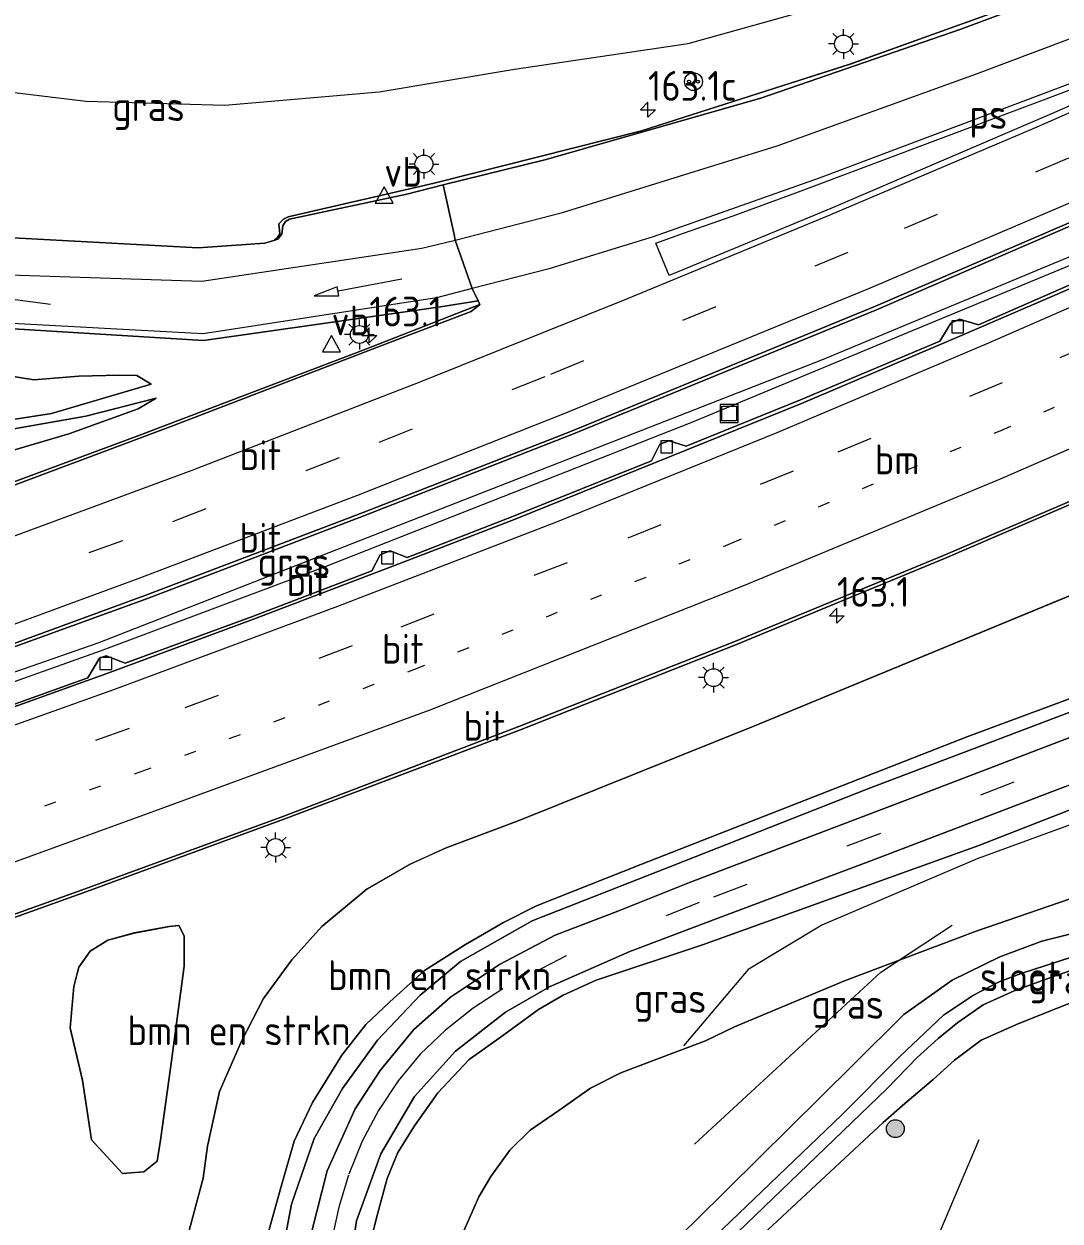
# Model space of a CAD drawing. Extents: x 253736 to 255979, y 477184 to 479215.
# Drawn here: x 254113.3 to 254200.3, y 477537.7 to 477638.2 of the extents above; entities that cross this region are included whole.
import ezdxf
from ezdxf.enums import TextEntityAlignment as Align

# ---------------------------------------------------------------- set-up
doc = ezdxf.new("R2010")
doc.units = 0
doc.linetypes.add('13strp', pattern=[4, 1, -3])
doc.linetypes.add('39strp', pattern=[12, 3, -9])
for name, color, linetype, lineweight in [('as-bs-kilometr', 8, 'Continuous', 18), ('bp-b5-bomenstruiken', 8, 'Continuous', 18), ('bp-b5-grasland', 8, 'Continuous', 18), ('bp-bs-bomenrij', 8, 'laanbep', 18), ('bp-bs-boom', 8, 'Continuous', 18), ('gr-bs-geleiderail', 8, 'geleiderail', 18), ('gw-bs-insteekwatergang', 8, 'Continuous', 18), ('gw-bs-kruinlijn', 8, 'Continuous', 18), ('gw-bs-teenlijn', 8, 'Continuous', 18), ('mk-b5-vlakmark', 8, 'Continuous', 18), ('mk-bs-13streep 0.45', 8, '13strp', 18), ('mk-bs-39streep 0.15', 8, '39strp', 18), ('mk-bs-pijlrd750', 8, 'Continuous', 18), ('mk-bs-streep 0.15', 8, 'Continuous', 18), ('og-b5-water', 8, 'Continuous', 18), ('og-bs-hoogtelijn', 8, 'Continuous', 18), ('og-bs-inrichtingselement', 8, 'Continuous', 18), ('og-bs-terreinafscheiding', 8, 'Continuous', 18), ('vh-b5-verh_soort', 8, 'Continuous', 18), ('wh-bs-kolk', 8, 'Continuous', 18), ('wh-bs-waterlijn', 8, 'Continuous', 18), ('wm-bs-lichtmast', 8, 'Continuous', 18), ('wm-bs-verkeersbord', 8, 'Continuous', 18)]:
    doc.layers.add(name, color=color, linetype=linetype, lineweight=lineweight)
doc.styles.add('rtw_iso', font='isocp.shx')
doc.linetypes.add('geleiderail', pattern='A,2,-1,[175,RTW.shx,S=0.5,R=0,X=0,Y=0],-1', length=4)
doc.linetypes.add('laanbep', pattern='A,20,-1,[4,RTW.shx,S=0.75,R=0,X=0,Y=0],-1', length=22)

# ---------------------------------------------------------------- blocks, each defined once
blk = doc.blocks.new('RW1 Buren totaal_ACAD_1_FMEBLOCK41')
at = {"layer": 'bp-b5-grasland'}
for points in [[(75.05, 35.7, 23.32), (44.95, 23.27, 23.23), (25.14, 15.32, 23.24), (19.1, 13.06, 23.24), (16.04, 11.68, 23.27), (12.48, 9.62, 23.24), (8.65, 6.45, 23.24), (6.13, 3.66, 23.16), (3.77, 0.42, 23.11), (1.92, -3.17, 22.99), (0.07, -7.39, 22.97), (-0.94, -11.97, 22.89), (-1.31, -14.66, 22.8), (-2.72, -19.89, 22.78)], [(-30.6, 2.41, 23.64), (-11.07, 9.39, 23.6), (5.55, 15.5, 23.6), (25.27, 22.95, 23.66), (43.49, 30.13, 23.69), (60.95, 37.37, 23.74), (78.01, 44.7, 23.74)]]:
    blk.add_polyline3d(points, dxfattribs=at)
blk.add_polyline3d([(-4.15, 6.47, 23.54), (-7.11, 5.92, 23.47), (-9.31, 5.32, 23.49), (-10.79, 4.4, 23.45), (-11.75, 3.05, 23.4), (-12.17, 1.44, 23.32), (-12.48, -2.06, 23.29), (-11.44, -6.45, 23.16), (-10.7, -11.46, 23.09), (-8.07, -14.29, 23.01), (-6.3, -14.14, 23.01), (-5.18, -13.23, 23.01), (-4.88, -11.48, 23.04), (-4.02, -5.23, 23.1), (-2.89, 3.14, 23.38), (-2.9, 5.68, 23.44), (-3.36, 6.54, 23.44)], close=True, dxfattribs=at)
blk = doc.blocks.new('RW1 Buren totaal_ACAD_1_FMEBLOCK47')
at = {"layer": 'bp-b5-grasland'}
for points in [[(60.48, -18.44, 22.98), (78.29, -19.54, 23.01), (98.2, -16.72, 23.03), (101.37, -16.22, 22.99), (101.49, -16.52, 23.01), (91.69, -20.35, 23), (72.86, -27.52, 22.95), (53.91, -34.54, 22.93)], [(60.66, -26.41, 23.66), (65.51, -25.68, 23.35), (73.9, -23.2, 22.85), (72.68, -22.47, 22.86), (71.2, -22.46, 22.81), (67.82, -22.54, 22.81), (64.03, -22.84, 22.9), (56.95, -21.69, 22.89)], [(57.38, -30.2, 22.7), (66.97, -27.37, 22.73), (72.81, -25.27, 22.77), (74.32, -24.39, 22.85), (68.4, -25.89, 23.14), (62.04, -27, 23.59)]]:
    blk.add_polyline3d(points, dxfattribs=at)
blk = doc.blocks.new('RW1 Buren totaal_ACAD_1_FMEBLOCK49')
at = {"layer": 'bp-b5-grasland'}
blk.add_polyline3d([(80.3, -32.85, 22.97), (61.97, -39.47, 22.89), (44.48, -45.04, 22.7), (27.05, -49.46, 22.35), (14.78, -52.26, 22.35), (14.41, -52.48, 22.36), (14.01, -52.86, 22.38), (14.1, -53.71, 22.44), (13.91, -53.94, 22.45), (13.59, -54.25, 22.48), (12.83, -54.47, 22.5), (7.24, -54.87, 22.5), (-9.35, -53.98, 22.49)], dxfattribs=at)
blk = doc.blocks.new('verkeersbord')
for p, q in [((0, 0.75), (-0.75, -0.625)), ((0.75, -0.625), (0, 0.75)), ((-0.75, -0.625), (0.75, -0.625))]:
    blk.add_line(p, q)
blk = doc.blocks.new('dtbattr')
at = {"style": 'rtw_iso'}
blk.add_attdef('TAG', (0.59, 0.87), '', height=2.5, dxfattribs=at)
blk = doc.blocks.new('kolk')
blk.add_lwpolyline([(-0.5, -0.5), (0.5, -0.5), (0.5, 0.5), (-0.5, 0.5)], close=True)
blk = doc.blocks.new('put')
for p, q in [((0.75, 0.75), (-0.75, 0.75)), ((-0.75, 0.75), (-0.75, -0.75)), ((0.75, -0.75), (0.75, 0.75)), ((-0.75, -0.75), (0.75, -0.75))]:
    blk.add_line(p, q)
blk.add_lwpolyline([(-0.625, 0.625), (0.625, 0.625), (0.625, -0.625), (-0.625, -0.625)], close=True)
blk = doc.blocks.new('dtbattr-r')
at = {"style": 'rtw_iso'}
blk.add_attdef('TAG', text='', height=2.5, dxfattribs=at).set_placement((0, 0), align=Align.MIDDLE_CENTER)
blk = doc.blocks.new('pijl')
for p, q in [((0, 0, 0.1), (5.45, 0, 0.1)), ((7.5, 0, 0.1), (5.45, 0.375, 0.1)), ((5.45, 0.375, 0.1), (5.45, -0.375, 0.1)), ((5.45, -0.375, 0.1), (7.5, 0, 0.1))]:
    blk.add_line(p, q)
blk = doc.blocks.new('dtbattr-l')
at = {"style": 'rtw_iso'}
blk.add_attdef('TAG', (0, 0), '', height=2.5, dxfattribs=at)
blk = doc.blocks.new('snuffelpaal')
for centre, radius in [((0, 0), 0.75), ((-0.375, 0), 0.125), ((0.375, 0), 0.125)]:
    blk.add_circle(centre, radius)
blk = doc.blocks.new('boom')
blk.add_hatch(color=256).paths.add_polyline_path([(-0.75, 0, 1), (0.75, 0, 1)])
blk.add_circle((0, 0), 0.75)
blk = doc.blocks.new('lantaarnpaal')
for p, q in [((0, 0.75), (0, 1.25)), ((-0.75, 0), (-1.25, 0)), ((-0.88, 0.88), (-0.53, 0.53)), ((0.53, 0.53), (0.88, 0.88)), ((0.75, 0), (1.25, 0)), ((-0.53, -0.53), (-0.88, -0.88)), ((0, -0.75), (0, -1.25)), ((0.53, -0.53), (0.88, -0.88))]:
    blk.add_line(p, q)
blk.add_circle((0, 0), 0.75)
blk = doc.blocks.new('hecto')
for p, q in [((0, 0.625), (-0.625, 0)), ((0, -0.625), (0, 0.625)), ((-0.625, 0), (0.625, 0)), ((0.625, 0), (0, -0.625))]:
    blk.add_line(p, q)
blk = doc.blocks.new('Deel_d28hz')
at = {"layer": 'bp-b5-bomenstruiken'}
for points in [[(254217.852, 477587.754, 27.353), (254192.557, 477578.387, 26.882), (254165.099, 477567.632, 26.297), (254156.325, 477564.17, 26.192), (254153.573, 477562.784, 26.159), (254150.372, 477560.938, 26.138), (254146.935, 477558.737, 26.096), (254144.003, 477556.119, 26.006), (254142, 477554.217, 25.949), (254139.988, 477551.629, 25.928), (254137.532, 477547.663, 25.883), (254135.991, 477544.404, 25.829), (254134.902, 477540.61, 25.721), (254133.736, 477536.494, 25.628)], [(254126.925, 477536.084, 22.784), (254128.337, 477541.312, 22.799), (254128.706, 477544.007, 22.892), (254129.721, 477548.58, 22.97), (254131.569, 477552.803, 22.988), (254133.412, 477556.393, 23.108), (254135.776, 477559.634, 23.156), (254138.295, 477562.427, 23.24), (254142.122, 477565.591, 23.237), (254145.685, 477567.657, 23.273), (254148.742, 477569.039, 23.24), (254154.789, 477571.296, 23.24), (254174.594, 477579.249, 23.228), (254204.7, 477591.679, 23.315)]]:
    blk.add_polyline3d(points, dxfattribs=at)
blk.add_polyline3d([(254125.497, 477562.447, 23.54), (254126.284, 477562.514, 23.444), (254126.749, 477561.652, 23.441), (254126.756, 477559.115, 23.378), (254125.627, 477550.744, 23.096), (254124.761, 477544.49, 23.036), (254124.471, 477542.746, 23.009), (254123.346, 477541.839, 23.006), (254121.573, 477541.687, 23.006), (254118.948, 477544.517, 23.093), (254118.208, 477549.52, 23.162), (254117.167, 477553.914, 23.291), (254117.478, 477557.412, 23.324), (254117.898, 477559.022, 23.399), (254118.856, 477560.37, 23.453), (254120.334, 477561.29, 23.486), (254122.533, 477561.89, 23.474)], close=True, dxfattribs=at)
at = {"layer": 'bp-b5-grasland'}
for points in [[(254206.216, 477582.359, 27.635), (254184.175, 477573.99, 27.194), (254167.82, 477567.561, 26.978), (254155.98, 477562.908, 26.792), (254149.948, 477559.509, 26.738), (254146.576, 477556.667, 26.684), (254142.987, 477552.897, 26.624), (254140.028, 477548.835, 26.567), (254137.659, 477544.629, 26.459), (254135.77, 477539.12, 26.345), (254134.86, 477534.384, 26.276)], [(254133.736, 477536.494, 25.628), (254134.902, 477540.61, 25.721), (254135.991, 477544.404, 25.829), (254137.532, 477547.663, 25.883), (254139.988, 477551.629, 25.928), (254142, 477554.217, 25.949), (254144.003, 477556.119, 26.006), (254146.935, 477558.737, 26.096), (254150.372, 477560.938, 26.138), (254153.573, 477562.784, 26.159), (254156.325, 477564.17, 26.192), (254165.099, 477567.632, 26.297), (254192.557, 477578.387, 26.882), (254217.852, 477587.754, 27.353)], [(254220.094, 477585.545, 27.939), (254186.929, 477572.888, 27.225), (254169.177, 477566.133, 26.934), (254163.153, 477563.714, 26.925), (254157.902, 477561.698, 26.883), (254153.223, 477559.242, 26.802), (254149.1, 477556.499, 26.715), (254146.029, 477553.788, 26.622), (254143.2, 477550.356, 26.589), (254141.111, 477547.138, 26.565), (254138.758, 477541.934, 26.439), (254137.435, 477536.753, 26.316)], [(254134.86, 477534.384, 26.276), (254135.77, 477539.12, 26.345), (254137.659, 477544.629, 26.459), (254140.028, 477548.835, 26.567), (254142.987, 477552.897, 26.624), (254146.576, 477556.667, 26.684), (254149.948, 477559.509, 26.738), (254155.98, 477562.908, 26.792), (254167.82, 477567.561, 26.978), (254184.175, 477573.99, 27.194), (254206.216, 477582.359, 27.635)], [(254223.268, 477580.887, 27.782), (254193.482, 477569.249, 27.137), (254170.268, 477560.901, 26.801), (254161.352, 477557.923, 26.84), (254158.585, 477556.661, 26.771), (254156.505, 477555.46, 26.687), (254153.581, 477553.33, 26.687), (254150.671, 477551.266, 26.687), (254148.053, 477548.464, 26.534), (254146.099, 477545.691, 26.483), (254144.683, 477543.46, 26.408), (254143.79, 477541.276, 26.282), (254142.888, 477537.972, 26.261), (254142.308, 477535.581, 26.213)], [(254149.916, 477536.197, 22.838), (254151.482, 477539.746, 22.811), (254152.489, 477541.435, 22.772), (254154.107, 477543.661, 22.772), (254155.816, 477545.34, 22.766), (254158.222, 477546.974, 22.739), (254160.882, 477548.849, 22.739), (254163.41, 477550.162, 22.745), (254166.228, 477551.212, 22.736), (254170.517, 477552.85, 22.802), (254172.972, 477554.021, 22.862), (254182.194, 477557.888, 23.018), (254193.269, 477562.054, 23.234), (254212.456, 477568.641, 23.105)], [(254202.48, 477562.128, 22.808), (254198.779, 477561.205, 22.922), (254195.256, 477559.877, 22.943), (254191.248, 477557.924, 22.946), (254187.18, 477555.056, 22.916), (254182.896, 477550.786, 22.928), (254169.703, 477537.737, 22.724), (254155.672, 477524.14, 22.7)], [(254174.963, 477536.215, 22.724), (254185.445, 477545.986, 22.85), (254187.267, 477547.586, 22.973), (254189.66, 477549.584, 22.997), (254191.441, 477551.214, 23.093), (254193.677, 477552.9, 23.105), (254196.841, 477554.281, 23.204), (254203.454, 477556.923, 23.354)], [(254140.437, 477532.531, 26.169), (254141.229, 477537.724, 26.292), (254143.26, 477543.35, 26.403), (254146.097, 477548.166, 26.514), (254149.519, 477551.976, 26.613), (254153.718, 477555.248, 26.676), (254157.414, 477557.383, 26.733), (254164.184, 477560.323, 26.811), (254171.655, 477563.156, 26.841), (254184.414, 477567.949, 27.003), (254200.779, 477574.199, 27.366)], [(254212.456, 477568.641, 23.105), (254193.269, 477562.054, 23.234), (254182.194, 477557.888, 23.018), (254172.972, 477554.021, 22.862), (254170.517, 477552.85, 22.802), (254166.228, 477551.212, 22.736), (254163.41, 477550.162, 22.745), (254160.882, 477548.849, 22.739), (254158.222, 477546.974, 22.739), (254155.816, 477545.34, 22.766), (254154.107, 477543.661, 22.772), (254152.489, 477541.435, 22.772), (254151.482, 477539.746, 22.811), (254149.916, 477536.197, 22.838)], [(254142.308, 477535.581, 26.213), (254142.888, 477537.972, 26.261), (254143.79, 477541.276, 26.282), (254144.683, 477543.46, 26.408), (254146.099, 477545.691, 26.483), (254148.053, 477548.464, 26.534), (254150.671, 477551.266, 26.687), (254153.581, 477553.33, 26.687), (254156.505, 477555.46, 26.687), (254158.585, 477556.661, 26.771), (254161.352, 477557.923, 26.84), (254170.268, 477560.901, 26.801), (254193.482, 477569.249, 27.137), (254223.268, 477580.887, 27.782)], [(254208.938, 477562.358, 21.398), (254197.052, 477558.487, 21.398), (254195.204, 477557.782, 21.398), (254193.035, 477556.674, 21.398), (254190.528, 477554.982, 21.398), (254186.844, 477551.529, 21.398), (254181.979, 477546.631, 21.398), (254155.902, 477521.671, 21.398)], [(254159.247, 477523.318, 21.398), (254185.756, 477548.805, 21.398), (254188.304, 477551.448, 21.398), (254190.081, 477553.033, 21.398), (254191.726, 477554.363, 21.398), (254193.843, 477555.864, 21.398), (254196.461, 477557.024, 21.398), (254199.981, 477558.316, 21.398), (254224.745, 477566.701, 21.398)], [(254203.454, 477556.923, 23.354), (254196.841, 477554.281, 23.204), (254193.677, 477552.9, 23.105), (254191.441, 477551.214, 23.093), (254189.66, 477549.584, 22.997), (254187.267, 477547.586, 22.973), (254185.445, 477545.986, 22.85), (254174.963, 477536.215, 22.724)], [(254155.672, 477524.14, 22.7), (254169.703, 477537.737, 22.724), (254182.896, 477550.786, 22.928), (254187.18, 477555.056, 22.916), (254191.248, 477557.924, 22.946), (254195.256, 477559.877, 22.943), (254198.779, 477561.205, 22.922), (254202.48, 477562.128, 22.808)]]:
    blk.add_polyline3d(points, dxfattribs=at)
at = {"layer": 'bp-bs-bomenrij'}
for points in [[(254214.027, 477575.663, 26.987), (254193.346, 477568.123, 26.84), (254180.291, 477562.554, 26.399), (254174.106, 477558.815, 25.082), (254168.675, 477552.413, 22.832)], [(254169.612, 477544.17, 22.748), (254185.248, 477558.596, 23.147), (254191.244, 477562.542, 24.257)], [(254186.097, 477513.437, 22.922), (254187.2, 477520.791, 22.85), (254186.027, 477526.959, 22.859), (254193.505, 477544.558, 22.967)]]:
    blk.add_polyline3d(points, dxfattribs=at)
at = {"layer": 'gw-bs-insteekwatergang'}
for points in [[(254296.347, 477593.126, 22.616), (254290.031, 477590.491, 22.427), (254277.49, 477586.063, 22.403), (254265.873, 477582.621, 22.487), (254253.404, 477578.657, 22.517), (254234.534, 477572.457, 22.676), (254217.32, 477566.942, 22.766), (254202.48, 477562.128, 22.808), (254198.779, 477561.205, 22.922), (254195.256, 477559.877, 22.943), (254191.248, 477557.924, 22.946), (254187.18, 477555.056, 22.916), (254182.896, 477550.786, 22.928), (254169.703, 477537.737, 22.724), (254155.672, 477524.14, 22.7)], [(254174.963, 477536.215, 22.724), (254185.445, 477545.986, 22.85), (254187.267, 477547.586, 22.973), (254189.66, 477549.584, 22.997), (254191.441, 477551.214, 23.093), (254193.677, 477552.9, 23.105), (254196.841, 477554.281, 23.204), (254203.454, 477556.923, 23.354), (254213.225, 477560.298, 23.285), (254236.094, 477568.06, 23.111), (254259.82, 477576.245, 23.123), (254281.866, 477583.561, 23.105), (254293.554, 477587.623, 23.12), (254298.783, 477589.556, 23.12)]]:
    blk.add_polyline3d(points, dxfattribs=at)
at = {"layer": 'gw-bs-kruinlijn'}
for points in [[(254134.86, 477534.384, 26.276), (254135.77, 477539.12, 26.345), (254137.659, 477544.629, 26.459), (254140.028, 477548.835, 26.567), (254142.987, 477552.897, 26.624), (254146.576, 477556.667, 26.684), (254149.948, 477559.509, 26.738), (254155.98, 477562.908, 26.792), (254167.82, 477567.561, 26.978), (254184.175, 477573.99, 27.194), (254206.216, 477582.359, 27.635), (254234.34, 477592.992, 28.334), (254260.456, 477603.054, 28.802), (254283.506, 477611.939, 29.177)], [(254287.8, 477605.647, 29.219), (254285.063, 477604.18, 29.048), (254280.219, 477602.354, 29.006), (254269.455, 477598.277, 28.763), (254247.982, 477590.125, 28.451), (254223.268, 477580.887, 27.782), (254193.482, 477569.249, 27.137), (254170.268, 477560.901, 26.801), (254161.352, 477557.923, 26.84), (254158.585, 477556.661, 26.771), (254156.505, 477555.46, 26.687), (254153.581, 477553.33, 26.687), (254150.671, 477551.266, 26.687), (254148.053, 477548.464, 26.534), (254146.099, 477545.691, 26.483), (254144.683, 477543.46, 26.408), (254143.79, 477541.276, 26.282), (254142.888, 477537.972, 26.261), (254142.308, 477535.581, 26.213)]]:
    blk.add_polyline3d(points, dxfattribs=at)
at = {"layer": 'gw-bs-teenlijn'}
blk.add_polyline3d([(254149.916, 477536.197, 22.838), (254151.482, 477539.746, 22.811), (254152.489, 477541.435, 22.772), (254154.107, 477543.661, 22.772), (254155.816, 477545.34, 22.766), (254158.222, 477546.974, 22.739), (254160.882, 477548.849, 22.739), (254163.41, 477550.162, 22.745), (254166.228, 477551.212, 22.736), (254170.517, 477552.85, 22.802), (254172.972, 477554.021, 22.862), (254182.194, 477557.888, 23.018), (254193.269, 477562.054, 23.234), (254212.456, 477568.641, 23.105), (254240.116, 477577.718, 23.066), (254271.957, 477588.134, 23.039)], dxfattribs=at)
at = {"layer": 'mk-b5-vlakmark'}
blk.add_polyline3d([(254221.191, 477640.234, 23.312), (254210.461, 477635.426, 23.303), (254199.582, 477630.668, 23.261), (254181.048, 477622.731, 23.224), (254167.481, 477617.1, 23.202), (254166.346, 477619.818, 23.129), (254168.692, 477620.65, 23.144), (254172.852, 477622.107, 23.155), (254178.119, 477624.023, 23.17)], close=True, dxfattribs=at)
at = {"layer": 'mk-bs-13streep 0.45'}
blk.add_polyline3d([(254099.958, 477567.211, 23.516), (254123.04, 477575.414, 23.555), (254146.02, 477584.014, 23.608), (254172.639, 477594.59, 23.666), (254195.265, 477604.05, 23.683), (254217.763, 477613.82, 23.725), (254240.154, 477624.006, 23.75), (254262.224, 477634.537, 23.777), (254266.614, 477636.687, 23.783)], dxfattribs=at)
at = {"layer": 'mk-bs-39streep 0.15'}
blk.add_polyline3d([(254285.656, 477608.789, 29.229), (254230.048, 477587.4, 28.137), (254170.011, 477564.442, 26.901), (254158.814, 477559.966, 26.823), (254153.496, 477557.208, 26.754), (254151.027, 477555.57, 26.688), (254148.694, 477553.721, 26.676), (254146.554, 477551.71, 26.64), (254144.71, 477549.48, 26.598), (254143.06, 477546.993, 26.532), (254141.693, 477544.416, 26.454), (254140.537, 477541.572, 26.424), (254139.727, 477538.87, 26.367), (254139.062, 477535.81, 26.25)], dxfattribs=at)
at = {"layer": 'og-b5-water'}
blk.add_polyline3d([(254155.902, 477521.671, 21.398), (254181.979, 477546.631, 21.398), (254186.844, 477551.529, 21.398), (254190.528, 477554.982, 21.398), (254193.035, 477556.674, 21.398), (254195.204, 477557.782, 21.398), (254197.052, 477558.487, 21.398), (254208.938, 477562.358, 21.398), (254237.192, 477571.993, 21.398), (254263.455, 477580.603, 21.398), (254287.75, 477588.572, 21.398), (254297.046, 477592.102, 21.398), (254297.559, 477591.35, 21.398), (254285.111, 477586.723, 21.398), (254260.918, 477578.729, 21.398), (254224.745, 477566.701, 21.398), (254199.981, 477558.316, 21.398), (254196.461, 477557.024, 21.398), (254193.843, 477555.864, 21.398), (254191.726, 477554.363, 21.398), (254190.081, 477553.033, 21.398), (254188.304, 477551.448, 21.398), (254185.756, 477548.805, 21.398), (254159.247, 477523.318, 21.398)], dxfattribs=at)
at = {"layer": 'og-bs-terreinafscheiding'}
for points in [[(254249.426, 477661.871, 23.107), (254237.609, 477656.147, 23.096), (254224.94, 477650.493, 23.051), (254218.49, 477648.008, 23.038), (254200.982, 477641.436, 22.971), (254182.659, 477634.823, 22.889), (254165.163, 477629.251, 22.702), (254147.733, 477624.835, 22.347), (254135.467, 477622.028, 22.347), (254135.098, 477621.81, 22.364), (254134.696, 477621.43, 22.379), (254134.782, 477620.584, 22.438), (254134.597, 477620.348, 22.453), (254134.279, 477620.044, 22.484)], [(254249.554, 477661.684, 23.126), (254243.554, 477658.73, 23.112), (254225.005, 477650.31, 23.066), (254207.589, 477643.601, 23.031), (254191.981, 477637.763, 22.978), (254175.175, 477631.991, 22.874), (254157.03, 477626.799, 22.615), (254148.498, 477624.7, 22.419), (254145.445, 477623.925, 22.401), (254135.591, 477621.816, 22.372), (254135.246, 477621.634, 22.378), (254135.03, 477621.252, 22.402), (254134.952, 477620.57, 22.45), (254134.601, 477620.138, 22.475), (254134.279, 477620.044, 22.484)], [(254151.445, 477614.954, 22.991), (254150.937, 477615.988, 23.006), (254149.509, 477620.064, 22.712), (254149.421, 477620.544, 22.682), (254148.498, 477624.7, 22.419)], [(254126.925, 477536.084, 22.784), (254128.337, 477541.312, 22.799), (254128.706, 477544.007, 22.892), (254129.721, 477548.58, 22.97), (254131.569, 477552.803, 22.988), (254133.412, 477556.393, 23.108), (254135.776, 477559.634, 23.156), (254138.295, 477562.427, 23.24), (254142.122, 477565.591, 23.237), (254145.685, 477567.657, 23.273), (254148.742, 477569.039, 23.24), (254154.789, 477571.296, 23.24), (254174.594, 477579.249, 23.228), (254204.7, 477591.679, 23.315), (254237.388, 477605.473, 23.24), (254276.2, 477622.643, 23.354)], [(254282.902, 477612.824, 28.886), (254270.908, 477608.073, 28.601), (254252.296, 477600.683, 28.271), (254217.852, 477587.754, 27.353), (254192.557, 477578.387, 26.882), (254165.099, 477567.632, 26.297), (254156.325, 477564.17, 26.192), (254153.573, 477562.784, 26.159), (254150.372, 477560.938, 26.138), (254146.935, 477558.737, 26.096), (254144.003, 477556.119, 26.006), (254142, 477554.217, 25.949), (254139.988, 477551.629, 25.928), (254137.532, 477547.663, 25.883), (254135.991, 477544.404, 25.829), (254134.902, 477540.61, 25.721), (254133.736, 477536.494, 25.628)], [(254284.694, 477610.198, 29.265), (254256.247, 477599.284, 28.659), (254220.094, 477585.545, 27.939), (254186.929, 477572.888, 27.225), (254169.177, 477566.133, 26.934), (254163.153, 477563.714, 26.925), (254157.902, 477561.698, 26.883), (254153.223, 477559.242, 26.802), (254149.1, 477556.499, 26.715), (254146.029, 477553.788, 26.622), (254143.2, 477550.356, 26.589), (254141.111, 477547.138, 26.565), (254138.758, 477541.934, 26.439), (254137.435, 477536.753, 26.316)], [(254140.437, 477532.531, 26.169), (254141.229, 477537.724, 26.292), (254143.26, 477543.35, 26.403), (254146.097, 477548.166, 26.514), (254149.519, 477551.976, 26.613), (254153.718, 477555.248, 26.676), (254157.414, 477557.383, 26.733), (254164.184, 477560.323, 26.811), (254171.655, 477563.156, 26.841), (254184.414, 477567.949, 27.003), (254200.779, 477574.199, 27.366), (254225.245, 477583.73, 27.936), (254262.005, 477597.618, 28.677), (254286.717, 477607.234, 29.247)], [(254125.497, 477562.447, 23.54), (254126.284, 477562.514, 23.444), (254126.749, 477561.652, 23.441), (254126.756, 477559.115, 23.378), (254125.627, 477550.744, 23.096), (254124.761, 477544.49, 23.036), (254124.471, 477542.746, 23.009), (254123.346, 477541.839, 23.006), (254121.573, 477541.687, 23.006), (254118.948, 477544.517, 23.093), (254118.208, 477549.52, 23.162), (254117.167, 477553.914, 23.291), (254117.478, 477557.412, 23.324), (254117.898, 477559.022, 23.399), (254118.856, 477560.37, 23.453), (254120.334, 477561.29, 23.486), (254122.533, 477561.89, 23.474), (254125.497, 477562.447, 23.54)]]:
    blk.add_polyline3d(points, dxfattribs=at)
at = {"layer": 'vh-b5-verh_soort'}
for points in [[(254207.589, 477643.601, 23.031), (254191.981, 477637.763, 22.978), (254175.175, 477631.991, 22.874), (254157.03, 477626.799, 22.615), (254148.498, 477624.7, 22.419), (254145.445, 477623.925, 22.401), (254135.591, 477621.816, 22.372), (254135.246, 477621.634, 22.378), (254135.03, 477621.252, 22.402), (254134.952, 477620.57, 22.45), (254134.601, 477620.138, 22.475), (254134.279, 477620.044, 22.484), (254134.597, 477620.348, 22.453), (254134.782, 477620.584, 22.438), (254134.696, 477621.43, 22.379), (254135.098, 477621.81, 22.364), (254135.467, 477622.028, 22.347), (254147.733, 477624.835, 22.347), (254165.163, 477629.251, 22.702), (254182.659, 477634.823, 22.889), (254200.982, 477641.436, 22.971)], [(254200.779, 477574.199, 27.366), (254184.414, 477567.949, 27.003), (254171.655, 477563.156, 26.841), (254164.184, 477560.323, 26.811), (254157.414, 477557.383, 26.733), (254153.718, 477555.248, 26.676), (254149.519, 477551.976, 26.613), (254146.097, 477548.166, 26.514), (254143.26, 477543.35, 26.403), (254141.229, 477537.724, 26.292), (254140.437, 477532.531, 26.169)], [(254137.435, 477536.753, 26.316), (254138.758, 477541.934, 26.439), (254141.111, 477547.138, 26.565), (254143.2, 477550.356, 26.589), (254146.029, 477553.788, 26.622), (254149.1, 477556.499, 26.715), (254153.223, 477559.242, 26.802), (254157.902, 477561.698, 26.883), (254163.153, 477563.714, 26.925), (254169.177, 477566.133, 26.934), (254186.929, 477572.888, 27.225), (254220.094, 477585.545, 27.939)]]:
    blk.add_polyline3d(points, dxfattribs=at)
at = {"layer": 'wh-bs-waterlijn'}
for points in [[(254297.046, 477592.102, 21.398), (254287.75, 477588.572, 21.398), (254263.455, 477580.603, 21.398), (254237.192, 477571.993, 21.398), (254208.938, 477562.358, 21.398), (254197.052, 477558.487, 21.398), (254195.204, 477557.782, 21.398), (254193.035, 477556.674, 21.398), (254190.528, 477554.982, 21.398), (254186.844, 477551.529, 21.398), (254181.979, 477546.631, 21.398), (254155.902, 477521.671, 21.398)], [(254159.247, 477523.318, 21.398), (254185.756, 477548.805, 21.398), (254188.304, 477551.448, 21.398), (254190.081, 477553.033, 21.398), (254191.726, 477554.363, 21.398), (254193.843, 477555.864, 21.398), (254196.461, 477557.024, 21.398), (254199.981, 477558.316, 21.398), (254224.745, 477566.701, 21.398), (254260.918, 477578.729, 21.398), (254285.111, 477586.723, 21.398), (254297.559, 477591.35, 21.398)]]:
    blk.add_polyline3d(points, dxfattribs=at)
at = {"layer": 'as-bs-kilometr'}
ref = blk.add_blockref('dtbattr', (254165.695, 477631.011, 22.526), dxfattribs=at)
ref.add_attrib('TAG', '163.1c', dxfattribs={"layer": '0', "height": 2.5, "style": 'rtw_iso'}).set_placement((254165.695, 477631.011, 22.526), align=Align.BOTTOM_LEFT)
for p in [(254165.695, 477631.011, 22.526), (254142.29, 477612.066, 22.928), (254181.563, 477588.531, 23.475)]:
    blk.add_blockref('hecto', p, dxfattribs=at)
ref = blk.add_blockref('dtbattr', (254142.29, 477612.066, 22.928), dxfattribs=at)
ref.add_attrib('TAG', '163.1', dxfattribs={"layer": '0', "height": 2.5, "style": 'rtw_iso'}).set_placement((254142.29, 477612.066, 22.928), align=Align.BOTTOM_LEFT)
ref = blk.add_blockref('dtbattr', (254181.563, 477588.531, 23.475), dxfattribs=at)
ref.add_attrib('TAG', '163.1', dxfattribs={"layer": '0', "height": 2.5, "style": 'rtw_iso'}).set_placement((254181.563, 477588.531, 23.475), align=Align.BOTTOM_LEFT)
at = {"layer": 'bp-b5-bomenstruiken'}
ref = blk.add_blockref('dtbattr-r', (254138.820312, 477556.34375, 24.436071), dxfattribs=at)
ref.add_attrib('TAG', 'bmn en strkn', dxfattribs={"layer": '0', "height": 2.5, "style": 'rtw_iso'}).set_placement((254138.820312, 477556.34375, 24.436071), align=Align.BOTTOM_LEFT)
ref = blk.add_blockref('dtbattr-r', (254121.96875, 477551.71875, 23.287667), dxfattribs=at)
ref.add_attrib('TAG', 'bmn en strkn', dxfattribs={"layer": '0', "height": 2.5, "style": 'rtw_iso'}).set_placement((254121.96875, 477551.71875, 23.287667), align=Align.BOTTOM_LEFT)
at = {"layer": 'bp-b5-grasland'}
ref = blk.add_blockref('dtbattr-r', (254120.6875, 477629.3125, 23.667905), dxfattribs=at)
ref.add_attrib('TAG', 'gras', dxfattribs={"layer": '0', "height": 2.5, "style": 'rtw_iso'}).set_placement((254120.6875, 477629.3125, 23.667905), align=Align.BOTTOM_LEFT)
ref = blk.add_blockref('dtbattr-r', (254132.90625, 477591.0625, 23.257714), dxfattribs=at)
ref.add_attrib('TAG', 'gras', dxfattribs={"layer": '0', "height": 2.5, "style": 'rtw_iso'}).set_placement((254132.90625, 477591.0625, 23.257714), align=Align.BOTTOM_LEFT)
ref = blk.add_blockref('dtbattr-r', (254197.617188, 477556, 22.208092), dxfattribs=at)
ref.add_attrib('TAG', 'gras', dxfattribs={"layer": '0', "height": 2.5, "style": 'rtw_iso'}).set_placement((254197.617188, 477556, 22.208092), align=Align.BOTTOM_LEFT)
ref = blk.add_blockref('dtbattr-r', (254164.5, 477554.4375, 24.646194), dxfattribs=at)
ref.add_attrib('TAG', 'gras', dxfattribs={"layer": '0', "height": 2.5, "style": 'rtw_iso'}).set_placement((254164.5, 477554.4375, 24.646194), align=Align.BOTTOM_LEFT)
ref = blk.add_blockref('dtbattr-r', (254179.414062, 477553.9375, 24.279995), dxfattribs=at)
ref.add_attrib('TAG', 'gras', dxfattribs={"layer": '0', "height": 2.5, "style": 'rtw_iso'}).set_placement((254179.414062, 477553.9375, 24.279995), align=Align.BOTTOM_LEFT)
at = {"layer": 'bp-bs-boom'}
blk.add_blockref('boom', (254186.475, 477545.461, 22.889), dxfattribs=at)
at = {"layer": 'mk-b5-vlakmark'}
ref = blk.add_blockref('dtbattr-r', (254192.679688, 477628.65625, 23.2212), dxfattribs=at)
ref.add_attrib('TAG', 'ps', dxfattribs={"layer": '0', "height": 2.5, "style": 'rtw_iso'}).set_placement((254192.679688, 477628.65625, 23.2212), align=Align.BOTTOM_LEFT)
at = {"layer": 'mk-bs-13streep 0.45'}
ref = blk.add_blockref('dtbattr-l', (254184.736609, 477599.648047, 23.67509), dxfattribs=at)
ref.add_attrib('TAG', 'bm', dxfattribs={"layer": '0', "height": 2.5, "style": 'rtw_iso'}).set_placement((254184.736609, 477599.648047, 23.67509), align=Align.BOTTOM_LEFT)
at = {"layer": 'mk-bs-pijlrd750'}
for p, rotation in [((254145.023, 477616.796, 22.843), 190.9), ((254115.526, 477614.656, 22.828), 172.6)]:
    blk.add_blockref('pijl', p, dxfattribs=dict(at, rotation=rotation))
at = {"layer": 'og-b5-water'}
ref = blk.add_blockref('dtbattr-r', (254193.578125, 477556.25, 21.398), dxfattribs=at)
ref.add_attrib('TAG', 'sloot', dxfattribs={"layer": '0', "height": 2.5, "style": 'rtw_iso'}).set_placement((254193.578125, 477556.25, 21.398), align=Align.BOTTOM_LEFT)
at = {"layer": 'og-bs-inrichtingselement'}
for name, p in [('snuffelpaal', (254169.518, 477633.373, 22.613)), ('put', (254172.513, 477605.51, 23.287))]:
    blk.add_blockref(name, p, dxfattribs=at)
at = {"layer": 'vh-b5-verh_soort'}
ref = blk.add_blockref('dtbattr-r', (254131.382812, 477600, 22.997583), dxfattribs=at)
ref.add_attrib('TAG', 'bit', dxfattribs={"layer": '0', "height": 2.5, "style": 'rtw_iso'}).set_placement((254131.382812, 477600, 22.997583), align=Align.BOTTOM_LEFT)
ref = blk.add_blockref('dtbattr-r', (254131.375, 477593.0625, 23.288457), dxfattribs=at)
ref.add_attrib('TAG', 'bit', dxfattribs={"layer": '0', "height": 2.5, "style": 'rtw_iso'}).set_placement((254131.375, 477593.0625, 23.288457), align=Align.BOTTOM_LEFT)
ref = blk.add_blockref('dtbattr-r', (254135.335938, 477589.4375, 23.271821), dxfattribs=at)
ref.add_attrib('TAG', 'bit', dxfattribs={"layer": '0', "height": 2.5, "style": 'rtw_iso'}).set_placement((254135.335938, 477589.4375, 23.271821), align=Align.BOTTOM_LEFT)
ref = blk.add_blockref('dtbattr-r', (254143.351562, 477583.75, 23.422508), dxfattribs=at)
ref.add_attrib('TAG', 'bit', dxfattribs={"layer": '0', "height": 2.5, "style": 'rtw_iso'}).set_placement((254143.351562, 477583.75, 23.422508), align=Align.BOTTOM_LEFT)
ref = blk.add_blockref('dtbattr-r', (254150.195312, 477577.28125, 23.551543), dxfattribs=at)
ref.add_attrib('TAG', 'bit', dxfattribs={"layer": '0', "height": 2.5, "style": 'rtw_iso'}).set_placement((254150.195312, 477577.28125, 23.551543), align=Align.BOTTOM_LEFT)
at = {"layer": 'wh-bs-kolk'}
for p in [(254191.707, 477612.778, 23.344), (254167.264, 477602.716, 23.326), (254143.813, 477593.384, 23.26), (254120.155, 477584.513, 23.2)]:
    blk.add_blockref('kolk', p, dxfattribs=at)
at = {"layer": 'wm-bs-lichtmast'}
for p in [(254182.118, 477636.532, 22.695), (254146.88, 477626.453, 22.298), (254141.457, 477612.135, 22.932), (254171.205, 477583.332, 23.585), (254134.423, 477569.068, 23.535)]:
    blk.add_blockref('lantaarnpaal', p, dxfattribs=at)
at = {"layer": 'wm-bs-verkeersbord'}
ref = blk.add_blockref('dtbattr', (254143.539, 477623.796, 22.467), dxfattribs=at)
ref.add_attrib('TAG', 'vb', dxfattribs={"layer": '0', "height": 2.5, "style": 'rtw_iso'}).set_placement((254143.539, 477623.796, 22.467), align=Align.BOTTOM_LEFT)
for p in [(254143.539, 477623.796, 22.467), (254139.111, 477611.314, 23.277)]:
    blk.add_blockref('verkeersbord', p, dxfattribs=at)
ref = blk.add_blockref('dtbattr', (254139.111, 477611.314, 23.277), dxfattribs=at)
ref.add_attrib('TAG', 'vb', dxfattribs={"layer": '0', "height": 2.5, "style": 'rtw_iso'}).set_placement((254139.111, 477611.314, 23.277), align=Align.BOTTOM_LEFT)

msp = doc.modelspace()

# ---------------------------------------------------------------- linework, layer by layer
at = {"layer": 'bp-b5-grasland'}
for points in [[(254104.645, 477583.099, 23.262), (254123.664, 477589.962, 23.295), (254141.845, 477596.921, 23.344), (254159.292, 477603.734, 23.366), (254184.896, 477614.219, 23.41), (254202.806, 477621.95, 23.44)], [(254203.314, 477617.25, 23.439), (254193.457, 477612.937, 23.43), (254191.868, 477613.434, 23.416), (254191.132, 477613.088, 23.406), (254190.211, 477611.578, 23.417), (254178.498, 477606.647, 23.394), (254168.905, 477602.753, 23.385), (254167.464, 477603.205, 23.362), (254166.683, 477602.942, 23.37), (254165.985, 477601.544, 23.365), (254154.399, 477596.887, 23.356), (254145.464, 477593.41, 23.329), (254144.037, 477593.986, 23.282), (254143.203, 477593.63, 23.299), (254142.517, 477592.292, 23.312), (254132.471, 477588.461, 23.274), (254121.796, 477584.546, 23.249), (254120.195, 477585.149, 23.264), (254119.621, 477584.973, 23.268), (254118.657, 477583.319, 23.276), (254107.79, 477579.433, 23.262)], [(254107.025, 477609.487, 22.892), (254114.104, 477608.334, 22.901), (254117.903, 477608.629, 22.805), (254121.281, 477608.712, 22.814), (254122.758, 477608.705, 22.859), (254123.977, 477607.978, 22.853), (254115.586, 477605.498, 23.354), (254110.739, 477604.762, 23.657)], [(254112.118, 477604.169, 23.588), (254118.48, 477605.279, 23.135), (254124.402, 477606.783, 22.85), (254122.886, 477605.905, 22.772), (254117.044, 477603.804, 22.73), (254107.459, 477600.969, 22.697)]]:
    msp.add_polyline3d(points, dxfattribs=at)
at = {"layer": 'gr-bs-geleiderail'}
for points in [[(253955.212, 477536.416, 23.67), (254001.63, 477548.401, 23.724), (254038.722, 477559.199, 23.805), (254072.949, 477570.061, 23.82), (254119.52, 477586.251, 23.907), (254180.311, 477610, 24.003), (254227.176, 477629.509, 24.084), (254236.915, 477633.628, 24.129), (254240.585, 477635.405, 24.15), (254242.917, 477636.605, 24.15), (254247.437, 477639.242, 24.123), (254256.603, 477644.679, 24.126), (254259.702, 477646.493, 24.111)], [(254260.988, 477644.265, 24.078), (254245.9, 477637.034, 24.135), (254239.589, 477634.092, 24.12), (254227.391, 477628.818, 24.099), (254206.465, 477620.129, 24.051), (254186.737, 477611.981, 24.006), (254169.429, 477604.774, 24.021), (254138.495, 477592.593, 23.94), (254119.682, 477585.564, 23.913), (254097.132, 477577.522, 23.88), (254074.447, 477569.799, 23.832), (254050.311, 477562.033, 23.82), (254023.574, 477553.906, 23.811), (253995.331, 477545.964, 23.745), (253955.696, 477535.815, 23.682)]]:
    msp.add_polyline3d(points, dxfattribs=at)
at = {"layer": 'gw-bs-kruinlijn'}
for points in [[(254037.692, 477593.035, 22.739), (254040.2, 477597.263, 23.159), (254043.081, 477603.778, 23.579), (254045.002, 477609.391, 23.78), (254045.907, 477615.329, 23.945), (254046.29, 477620.8, 24.071), (254046.141, 477625.245, 24.113), (254046.007, 477626.656, 24.107), (254046.127, 477628.017, 24.077), (254047.403, 477628.562, 24.05), (254050.111, 477626.724, 24.107), (254056.412, 477623.493, 24.161), (254062.419, 477619.823, 24.176), (254067.666, 477616.802, 24.275), (254072.121, 477614.272, 24.272), (254078.191, 477611.791, 24.155), (254084.613, 477609.38, 24.116), (254090.02, 477607.015, 24.146), (254094.075, 477605.705, 24.11), (254100.703, 477604.867, 23.927), (254106.927, 477604.671, 23.75), (254110.739, 477604.762, 23.657), (254115.586, 477605.498, 23.354), (254123.977, 477607.978, 22.853)], [(254124.402, 477606.783, 22.85), (254118.48, 477605.279, 23.135), (254112.118, 477604.169, 23.588), (254106.928, 477603.819, 23.825), (254098.243, 477604.04, 24.008), (254091.346, 477605.301, 24.116), (254085.433, 477607.489, 24.182), (254079.119, 477610.305, 24.134), (254072.615, 477612.498, 24.317), (254067.21, 477615.231, 24.281), (254062.285, 477618.345, 24.293), (254058.599, 477620.556, 24.26), (254053.753, 477623.042, 24.149)]]:
    msp.add_polyline3d(points, dxfattribs=at)
at = {"layer": 'gw-bs-teenlijn'}
for points in [[(254124.402, 477606.783, 22.85), (254122.886, 477605.905, 22.772), (254117.044, 477603.804, 22.73), (254107.459, 477600.969, 22.697), (254098.596, 477597.922, 22.748), (254095.002, 477597.521, 22.631), (254090.914, 477597.894, 22.448), (254087.044, 477599.667, 22.418), (254083.386, 477601.451, 22.469), (254079.439, 477604.057, 22.724), (254075.659, 477606.165, 23.033), (254072.259, 477607.585, 23.48), (254067.93, 477609.966, 23.678), (254062.233, 477613.462, 23.783), (254056.994, 477618.045, 24.017), (254053.753, 477623.042, 24.149)], [(254107.025, 477609.487, 22.892), (254114.104, 477608.334, 22.901), (254117.903, 477608.629, 22.805), (254121.281, 477608.712, 22.814), (254122.758, 477608.705, 22.859), (254123.977, 477607.978, 22.853)]]:
    msp.add_polyline3d(points, dxfattribs=at)
at = {"layer": 'mk-bs-39streep 0.15'}
for points in [[(254255.994, 477652.25, 23.467), (254249.108, 477648.822, 23.458), (254221.518, 477636.056, 23.403), (254201.014, 477626.938, 23.36), (254182.492, 477619.011, 23.33), (254157.045, 477608.589, 23.284), (254139.769, 477601.771, 23.242), (254121.568, 477594.822, 23.213), (254102.858, 477588.04, 23.168), (254084.454, 477581.616, 23.144), (254065.357, 477575.242, 23.127), (254046.22, 477569.169, 23.051), (254027.484, 477563.49, 23.019), (254008.654, 477557.998, 22.99), (253989.021, 477552.574, 22.954), (253967.802, 477547.058, 22.92), (253950.649, 477542.801, 22.882), (253949.114, 477542.449, 22.879)], [(254264.548, 477639.715, 23.7), (254251.667, 477633.494, 23.685), (254233.25, 477624.818, 23.649), (254214.036, 477616.156, 23.622), (254195.46, 477608.092, 23.593), (254177.904, 477600.673, 23.565), (254158.914, 477592.982, 23.537), (254140.863, 477585.99, 23.505), (254122.113, 477579.059, 23.467), (254102.756, 477572.098, 23.433), (254084.293, 477565.676, 23.413), (254065.399, 477559.47, 23.381), (254043.538, 477552.598, 23.326), (254024.054, 477546.767, 23.301), (254004.769, 477541.313, 23.262), (253983.463, 477535.594, 23.227), (253961.741, 477530.03, 23.157), (253960.69, 477529.778, 23.157)]]:
    msp.add_polyline3d(points, dxfattribs=at)
at = {"layer": 'mk-bs-streep 0.15'}
for points in [[(254230.643, 477644.337, 23.344), (254209.841, 477636.496, 23.279), (254198.901, 477632.343, 23.232), (254180.085, 477625.266, 23.151), (254166.146, 477620.336, 23.109), (254157.276, 477617.632, 23.058), (254150.937, 477615.988, 23.006), (254147.935, 477615.209, 22.982), (254128.328, 477612.197, 22.985), (254110.719, 477613.143, 22.958), (254097.1, 477616.227, 22.951), (254085.872, 477620.146, 22.954), (254075.618, 477625.582, 22.958), (254065.595, 477631.61, 22.951), (254053.179, 477639.631, 22.912), (254050.084, 477641.818, 22.923), (254044.685, 477646.449, 22.928), (254031.534, 477659.622, 22.934), (254023.293, 477668.29, 22.982), (254009.955, 477682.274, 23.035), (253982.642, 477710.939, 23.128)], [(254111.186, 477617.182, 22.705), (254128.234, 477616.623, 22.688), (254146.704, 477619.386, 22.712), (254149.509, 477620.064, 22.712), (254158.509, 477622.391, 22.856), (254176.547, 477627.973, 23.008), (254193.298, 477634.019, 23.104), (254208.926, 477639.897, 23.17), (254226.412, 477646.788, 23.181), (254245.332, 477655.1, 23.234), (254251.854, 477658.315, 23.242)], [(253951.789, 477539.522, 22.983), (253968.968, 477543.766, 23.017), (253990.089, 477549.273, 23.061), (254009.53, 477554.629, 23.084), (254028.588, 477560.209, 23.106), (254047.268, 477565.879, 23.149), (254066.528, 477572.003, 23.21), (254085.493, 477578.288, 23.24), (254104.159, 477584.777, 23.278), (254122.891, 477591.64, 23.303), (254141.246, 477598.623, 23.339), (254158.517, 477605.448, 23.371), (254184.247, 477616.001, 23.419), (254202.316, 477623.689, 23.454), (254222.947, 477632.861, 23.504), (254250.559, 477645.701, 23.555), (254257.957, 477649.372, 23.561)], [(254230.763, 477644.049, 23.345), (254210.889, 477635.062, 23.31), (254198.351, 477629.556, 23.245), (254180.827, 477622.09, 23.197), (254163.894, 477615.094, 23.182), (254146.529, 477608.147, 23.147), (254127.393, 477600.723, 23.111), (254109.718, 477594.192, 23.082), (254091.927, 477587.853, 23.07), (254074.92, 477582.036, 23.037), (254058.777, 477576.769, 23.008), (254040.436, 477570.989, 22.941), (254022.275, 477565.53, 22.905), (254004.327, 477560.35, 22.869), (253985.222, 477555.164, 22.841), (253964.225, 477549.709, 22.801), (253946.423, 477545.396, 22.78)], [(254262.537, 477642.661, 23.628), (254250.227, 477636.664, 23.597), (254231.636, 477627.936, 23.568), (254212.425, 477619.32, 23.527), (254194.155, 477611.351, 23.501), (254176.512, 477603.894, 23.475), (254157.924, 477596.362, 23.451), (254139.635, 477589.306, 23.412), (254120.818, 477582.312, 23.365), (254101.433, 477575.39, 23.336), (254083.513, 477569.111, 23.287), (254064.18, 477562.768, 23.253), (254043.387, 477556.215, 23.223), (254022.929, 477550.141, 23.2), (254003.537, 477544.626, 23.165), (253982.686, 477539.017, 23.139), (253961.404, 477533.614, 23.082), (253957.949, 477532.779, 23.078)], [(253980.993, 477507.553, 23.335), (253990.806, 477515.466, 23.229), (254004.426, 477524.631, 23.177), (254014.868, 477530.474, 23.191), (254032.206, 477538.093, 23.302), (254045.726, 477543.24, 23.371), (254059.527, 477548.299, 23.43), (254078.062, 477555.283, 23.538), (254098.089, 477562.623, 23.57), (254124.278, 477572.145, 23.66), (254147.4, 477580.619, 23.704), (254173.89, 477591.113, 23.764), (254195.32, 477600.02, 23.779), (254219.174, 477610.411, 23.806), (254242.272, 477620.886, 23.832), (254263.835, 477631.198, 23.865), (254268.722, 477633.599, 23.88)]]:
    msp.add_polyline3d(points, dxfattribs=at)
at = {"layer": 'og-bs-hoogtelijn'}
msp.add_polyline3d([(254063.941, 477655.671, 22.325), (254077.534, 477645.274, 22.178), (254089.171, 477639.021, 21.95), (254104.375, 477633.429, 21.962), (254118.492, 477631.72, 21.983), (254130.155, 477631.4, 22.004), (254143.124, 477632.519, 22.043), (254154.488, 477634.415, 22.16), (254169.064, 477636.563, 22.499), (254189.868, 477642.389, 22.637), (254210.51, 477649.946, 22.637), (254231.066, 477657.507, 22.757)], dxfattribs=at)
at = {"layer": 'og-bs-terreinafscheiding'}
for points in [[(254134.279, 477620.044, 22.484), (254133.515, 477619.82, 22.505), (254127.929, 477619.424, 22.502), (254111.339, 477620.308, 22.49), (254098.954, 477623.141, 22.47), (254088.581, 477626.821, 22.474), (254079.53, 477631.734, 22.52), (254071.389, 477639.338, 22.482), (254062.239, 477648.805, 22.453), (254053.88, 477657.528, 22.463), (254041.987, 477669.709, 22.588), (254033.342, 477678.735, 22.62), (254025.729, 477685.382, 22.666), (254020.331, 477690.3, 22.733), (254011.156, 477699.074, 22.738), (254004.086, 477706.292, 22.766), (253994.83, 477716.042, 22.84), (253993.582, 477717.572, 22.842), (253993.054, 477718.672, 22.827), (253992.613, 477720.132, 22.84)], [(254258.832, 477648.091, 23.59), (254251.183, 477644.289, 23.579), (254223.675, 477631.525, 23.534), (254202.685, 477622.2, 23.48), (254184.812, 477614.512, 23.453), (254159.124, 477603.979, 23.408), (254141.782, 477597.201, 23.381), (254123.535, 477590.247, 23.339), (254104.569, 477583.324, 23.313), (254085.996, 477576.831, 23.278), (254066.996, 477570.47, 23.239), (254047.729, 477564.421, 23.183), (254029.07, 477558.745, 23.141), (254009.992, 477553.152, 23.112), (253990.476, 477547.771, 23.074), (253969.449, 477542.339, 23.049), (253952.904, 477538.302, 23.004)], [(254258.975, 477647.88, 23.549), (254251.277, 477644.061, 23.547), (254223.837, 477631.251, 23.482), (254202.806, 477621.95, 23.44), (254184.896, 477614.219, 23.41), (254159.292, 477603.734, 23.366), (254141.845, 477596.921, 23.344), (254123.664, 477589.962, 23.295), (254104.645, 477583.099, 23.262), (254086.098, 477576.602, 23.228), (254067.048, 477570.298, 23.198), (254047.853, 477564.132, 23.133), (254029.082, 477558.539, 23.082), (254010.063, 477552.863, 23.062), (253990.483, 477547.453, 23.038), (253969.524, 477542.075, 22.994), (253953.124, 477538.061, 22.96)], [(254261.68, 477643.917, 23.548), (254260.982, 477643.58, 23.545), (254249.357, 477637.926, 23.54), (254238.306, 477632.72, 23.519), (254225.817, 477626.905, 23.535), (254215.235, 477622.256, 23.502), (254203.499, 477617.02, 23.476), (254191.892, 477611.998, 23.466), (254178.593, 477606.354, 23.441), (254167.632, 477601.916, 23.46), (254154.408, 477596.567, 23.4), (254144.055, 477592.593, 23.378), (254132.563, 477588.251, 23.32), (254120.321, 477583.716, 23.305), (254107.836, 477579.227, 23.302)], [(254271.027, 477630.222, 23.907), (254260.124, 477624.948, 23.937), (254243.688, 477617.217, 23.915), (254224.587, 477608.401, 23.85), (254207.569, 477600.881, 23.805), (254190.509, 477593.596, 23.795), (254172.997, 477586.361, 23.738), (254154.851, 477579.22, 23.716), (254135.102, 477571.705, 23.65), (254118.437, 477565.589, 23.678), (254098.984, 477558.638, 23.642), (254074.823, 477549.621, 23.472), (254062.832, 477545.127, 23.291), (254045.278, 477538.644, 23.148), (254026.337, 477531.237, 23.033), (254016.772, 477526.744, 23.022), (254011.802, 477524.41, 23.016), (254006.2, 477521.715, 23.028), (254002.917, 477520.066, 23.028), (253994.8, 477514.643, 23.057), (253992.582, 477512.94, 23.07), (253983.092, 477505.257, 23.176)], [(254011.802, 477524.41, 23.016), (254011.862, 477524.359, 22.974), (254016.702, 477526.602, 22.981), (254026.396, 477531.094, 22.994), (254045.325, 477538.515, 23.092), (254062.876, 477545.019, 23.236), (254074.962, 477549.537, 23.447), (254099.048, 477558.388, 23.636), (254118.576, 477565.364, 23.605), (254135.2, 477571.476, 23.597), (254154.919, 477578.92, 23.661), (254173.135, 477586.102, 23.69), (254190.597, 477593.341, 23.735), (254207.656, 477600.672, 23.737), (254224.722, 477608.145, 23.807), (254243.857, 477616.992, 23.883), (254260.234, 477624.701, 23.91), (254271.153, 477630.037, 23.852)], [(254203.314, 477617.25, 23.439), (254193.457, 477612.937, 23.43), (254191.868, 477613.434, 23.416), (254191.132, 477613.088, 23.406), (254190.211, 477611.578, 23.417), (254178.498, 477606.647, 23.394), (254168.905, 477602.753, 23.385), (254167.464, 477603.205, 23.362), (254166.683, 477602.942, 23.37), (254165.985, 477601.544, 23.365), (254154.399, 477596.887, 23.356), (254145.464, 477593.41, 23.329), (254144.037, 477593.986, 23.282), (254143.203, 477593.63, 23.299), (254142.517, 477592.292, 23.312), (254132.471, 477588.461, 23.274), (254121.796, 477584.546, 23.249), (254120.195, 477585.149, 23.264), (254119.621, 477584.973, 23.268), (254118.657, 477583.319, 23.276), (254107.79, 477579.433, 23.262)], [(254151.565, 477614.653, 23.013), (254141.771, 477610.824, 23), (254122.936, 477603.651, 22.949), (254103.987, 477596.633, 22.931), (254084.256, 477589.66, 22.904), (254065.929, 477583.558, 22.863), (254047.415, 477577.645, 22.842), (254027.385, 477571.472, 22.779), (254007.988, 477565.866, 22.747), (253989.175, 477560.598, 22.711), (253969.65, 477555.541, 22.695), (253950.261, 477550.817, 22.628), (253948.591, 477550.441, 22.639)], [(254108.495, 477597.997, 22.973), (254125.859, 477604.486, 22.986), (254145.021, 477611.857, 23.025), (254150.847, 477614.073, 23.028), (254151.565, 477614.653, 23.013), (254151.445, 477614.954, 22.991), (254148.279, 477614.449, 23.028), (254128.367, 477611.635, 23.01), (254110.562, 477612.73, 22.98)]]:
    msp.add_polyline3d(points, dxfattribs=at)
at = {"layer": 'vh-b5-verh_soort'}
for points in [[(254104.569, 477583.324, 23.313), (254123.535, 477590.247, 23.339), (254141.782, 477597.201, 23.381), (254159.124, 477603.979, 23.408), (254184.812, 477614.512, 23.453), (254202.685, 477622.2, 23.48), (254223.675, 477631.525, 23.534), (254251.183, 477644.289, 23.579), (254258.832, 477648.091, 23.59), (254258.975, 477647.88, 23.549), (254251.277, 477644.061, 23.547), (254223.837, 477631.251, 23.482), (254202.806, 477621.95, 23.44), (254184.896, 477614.219, 23.41), (254159.292, 477603.734, 23.366), (254141.845, 477596.921, 23.344), (254123.664, 477589.962, 23.295), (254104.645, 477583.099, 23.262)], [(254108.495, 477597.997, 22.973), (254125.859, 477604.486, 22.986), (254145.021, 477611.857, 23.025), (254150.847, 477614.073, 23.028), (254151.565, 477614.653, 23.013), (254151.445, 477614.954, 22.991), (254150.937, 477615.988, 23.006), (254149.509, 477620.064, 22.712), (254149.421, 477620.544, 22.682), (254148.498, 477624.7, 22.419), (254157.03, 477626.799, 22.615), (254175.175, 477631.991, 22.874), (254191.981, 477637.763, 22.978), (254207.589, 477643.601, 23.031)], [(254098.984, 477558.638, 23.642), (254118.437, 477565.589, 23.678), (254135.102, 477571.705, 23.65), (254154.851, 477579.22, 23.716), (254172.997, 477586.361, 23.738), (254190.509, 477593.596, 23.795), (254207.569, 477600.881, 23.805), (254224.587, 477608.401, 23.85), (254243.688, 477617.217, 23.915), (254260.124, 477624.948, 23.937), (254271.027, 477630.222, 23.907), (254271.153, 477630.037, 23.852), (254260.234, 477624.701, 23.91), (254243.857, 477616.992, 23.883), (254224.722, 477608.145, 23.807), (254207.656, 477600.672, 23.737), (254190.597, 477593.341, 23.735), (254173.135, 477586.102, 23.69), (254154.919, 477578.92, 23.661), (254135.2, 477571.476, 23.597), (254118.576, 477565.364, 23.605), (254099.048, 477558.388, 23.636)], [(254111.339, 477620.308, 22.49), (254127.929, 477619.424, 22.502), (254133.515, 477619.82, 22.505), (254134.279, 477620.044, 22.484), (254134.601, 477620.138, 22.475), (254134.952, 477620.57, 22.45), (254135.03, 477621.252, 22.402), (254135.246, 477621.634, 22.378), (254135.591, 477621.816, 22.372), (254145.445, 477623.925, 22.401), (254148.498, 477624.7, 22.419), (254149.421, 477620.544, 22.682), (254149.509, 477620.064, 22.712), (254150.937, 477615.988, 23.006), (254151.445, 477614.954, 22.991), (254148.279, 477614.449, 23.028), (254128.367, 477611.635, 23.01), (254110.562, 477612.73, 22.98)], [(254202.685, 477622.2, 23.48), (254184.812, 477614.512, 23.453), (254159.124, 477603.979, 23.408), (254141.782, 477597.201, 23.381), (254123.535, 477590.247, 23.339), (254104.569, 477583.324, 23.313)], [(254107.79, 477579.433, 23.262), (254118.657, 477583.319, 23.276), (254119.621, 477584.973, 23.268), (254120.195, 477585.149, 23.264), (254121.796, 477584.546, 23.249), (254132.471, 477588.461, 23.274), (254142.517, 477592.292, 23.312), (254143.203, 477593.63, 23.299), (254144.037, 477593.986, 23.282), (254145.464, 477593.41, 23.329), (254154.399, 477596.887, 23.356), (254165.985, 477601.544, 23.365), (254166.683, 477602.942, 23.37), (254167.464, 477603.205, 23.362), (254168.905, 477602.753, 23.385), (254178.498, 477606.647, 23.394), (254190.211, 477611.578, 23.417), (254191.132, 477613.088, 23.406), (254191.868, 477613.434, 23.416), (254193.457, 477612.937, 23.43), (254203.314, 477617.25, 23.439)], [(254107.836, 477579.227, 23.302), (254120.321, 477583.716, 23.305), (254132.563, 477588.251, 23.32), (254144.055, 477592.593, 23.378), (254154.408, 477596.567, 23.4), (254167.632, 477601.916, 23.46), (254178.593, 477606.354, 23.441), (254191.892, 477611.998, 23.466), (254203.499, 477617.02, 23.476)], [(254203.499, 477617.02, 23.476), (254191.892, 477611.998, 23.466), (254178.593, 477606.354, 23.441), (254167.632, 477601.916, 23.46), (254154.408, 477596.567, 23.4), (254144.055, 477592.593, 23.378), (254132.563, 477588.251, 23.32), (254120.321, 477583.716, 23.305), (254107.836, 477579.227, 23.302)], [(254103.987, 477596.633, 22.931), (254122.936, 477603.651, 22.949), (254141.771, 477610.824, 23), (254151.565, 477614.653, 23.013), (254150.847, 477614.073, 23.028), (254145.021, 477611.857, 23.025), (254125.859, 477604.486, 22.986), (254108.495, 477597.997, 22.973)], [(254207.569, 477600.881, 23.805), (254190.509, 477593.596, 23.795), (254172.997, 477586.361, 23.738), (254154.851, 477579.22, 23.716), (254135.102, 477571.705, 23.65), (254118.437, 477565.589, 23.678), (254098.984, 477558.638, 23.642)]]:
    msp.add_polyline3d(points, dxfattribs=at)

# ---------------------------------------------------------------- block references
at = {"linetype": 'ByBlock'}
msp.add_blockref('Deel_d28hz', (0, 0), dxfattribs=at)
msp.add_blockref('Deel_d28hz', (0, 0), dxfattribs=at)
at = {"layer": 'bp-b5-grasland'}
for name, p in [('RW1 Buren totaal_ACAD_1_FMEBLOCK49', (254120.686, 477674.2905)), ('RW1 Buren totaal_ACAD_1_FMEBLOCK47', (254050.078, 477631.173)), ('RW1 Buren totaal_ACAD_1_FMEBLOCK41', (254129.646, 477555.9745))]:
    msp.add_blockref(name, p, dxfattribs=at)

doc.saveas('drawing.dxf')
